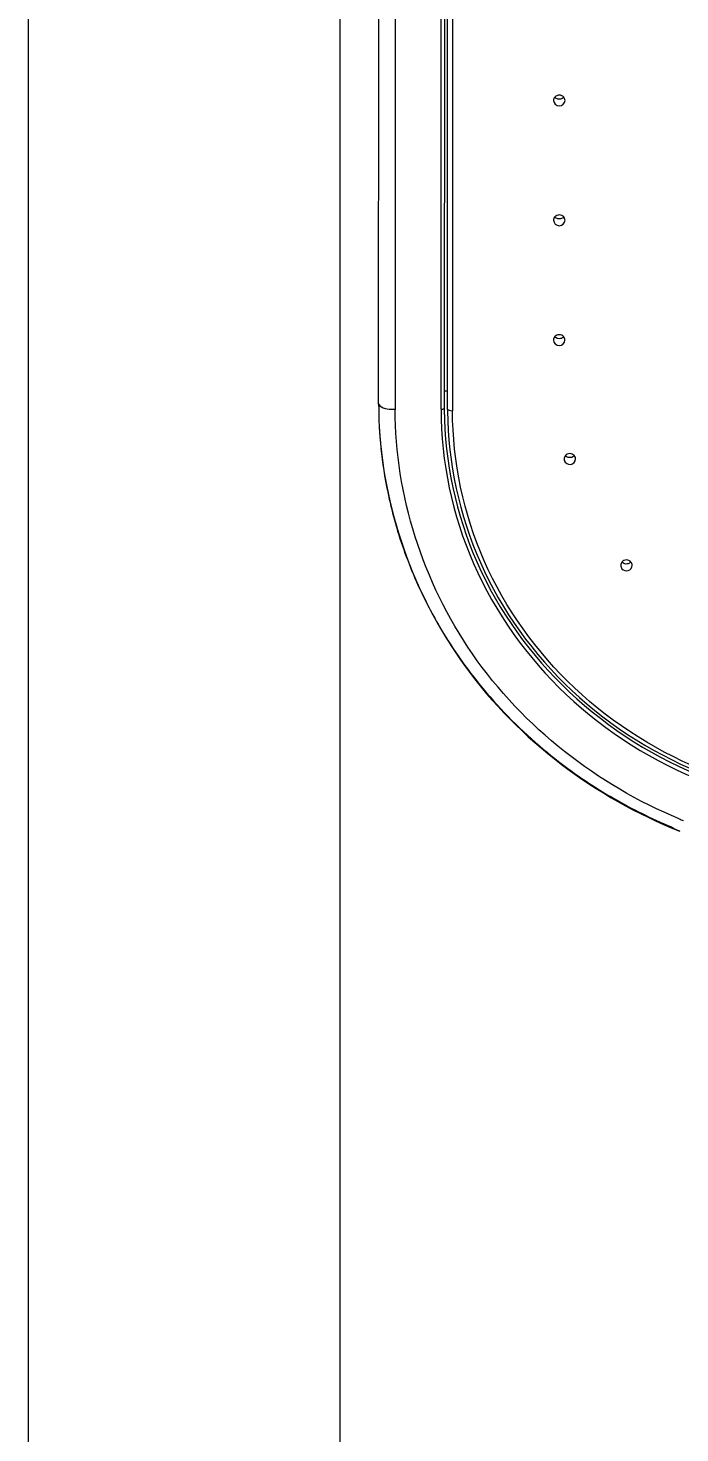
# Model space of a CAD drawing. Header units: millimetres. Extents: x 6794 to 7564, y -3773 to -2783.
# Drawn here: x 7076.53 to 7086.46, y -3208.31 to -3186.93 of the extents above; entities that cross this region are included whole.
import ezdxf

# ---------------------------------------------------------------- set-up
doc = ezdxf.new("R2010")
doc.units = ezdxf.units.MM
doc.header["$LTSCALE"] = 0.1
doc.layers.get('0').update_dxf_attribs({"lineweight": 13})
doc.styles.get("Standard").update_dxf_attribs({"font": 'arial.ttf'})
doc.dimstyles.new('ISO-25', dxfattribs={"dimtxt": 2.5, "dimasz": 2.5, "dimexe": 1.25, "dimexo": 0.625, "dimtad": 1, "dimlfac": 5, "dimtxsty": 'Standard', "dimcen": 2.5, "dimadec": 0, "dimazin": 0, "dimtfac": 1, "dimtmove": 0, "dimatfit": 3, "dimfxl": 0, "dimarcsym": 0})

# ---------------------------------------------------------------- blocks, each defined once
blk = doc.blocks.new('*D54')
at = {"color": 3, "lineweight": -2}
for p, q in [((7086.091, -3081.557), (7198.652, -3081.557)), ((7197.402, -3085.557), (7197.402, -3590.164)), ((7176.92, -3594.164), (7198.652, -3594.164))]:
    blk.add_line(p, q, dxfattribs=at)
at = {"color": 3}
for points in [[(7196.735, -3085.557), (7198.069, -3085.557), (7197.402, -3081.557)], [(7196.735, -3590.164), (7198.069, -3590.164), (7197.402, -3594.164)]]:
    blk.add_solid(points, dxfattribs=at)
at = {"layer": 'Defpoints', "color": 0}
for p in [(7085.466, -3081.557), (7176.295, -3594.164), (7197.402, -3594.164)]:
    blk.add_point(p, dxfattribs=at)
at = {"color": 3, "insert": (7194.155, -3337.861), "char_height": 4, "attachment_point": 5, "rotation": 90}
blk.add_mtext('(2280)', dxfattribs=at)

msp = doc.modelspace()

# ---------------------------------------------------------------- linework, layer by layer
at = {"color": 7, "linetype": 'Continuous'}
for p, q in [((7076.5288, -3100.1803), (7076.5288, -3210.1253)), ((7081.2788, -3100.1803), (7081.2788, -3210.1253)), ((7081.868, -3192.6493), (7081.8691, -3183.2456)), ((7082.1192, -3183.3311), (7082.1181, -3192.7303)), ((7082.8181, -3192.728), (7082.8192, -3183.3311)), ((7082.8692, -3183.314), (7082.8681, -3192.7169)), ((7082.918, -3192.7317), (7082.9192, -3183.282)), ((7082.9942, -3183.3076), (7082.9931, -3192.7515)), ((7082.94, -3192.744), (7082.9644, -3192.7496)), ((7082.9644, -3192.7496), (7082.9931, -3192.7515)), ((7084.6921, -3193.4851), (7084.6949, -3193.5068)), ((7084.8668, -3193.486), (7084.864, -3193.4644)), ((7086.4559, -3199.1515), (7086.4261, -3199.139)), ((7086.4563, -3199.1517), (7086.4559, -3199.1515))]:
    msp.add_line(p, q, dxfattribs=at)
msp.add_lwpolyline([(7082.8181, -3192.728), (7082.8431, -3192.7257), (7082.8614, -3192.7195), (7082.868, -3192.7109)], dxfattribs=at)
for centre, radius, start, end in [((7082.9801, -3192.0048), 0.453, 255.40116, 258.8848), ((7082.9971, -3191.9194), 0.5401, 258.8646, 261.44666), ((7088.4812, -3192.6433), 6.6132, 180.05198, 180.98926), ((7088.5238, -3192.6408), 6.6558, 180.07425, 191.68582), ((7088.581, -3192.7116), 5.7129, 180.05267, 180.24708), ((7088.5826, -3192.7266), 5.6646, 180.05238, 180.30936), ((7084.7835, -3193.3797), 0.0843, 311.03715, 319.64137), ((7088.5555, -3192.6329), 6.6885, 191.69674, 195.42239), ((7088.6249, -3192.6121), 6.7609, 195.4361, 203.42469), ((7085.6454, -3194.9989), 0.0843, 310.93979, 319.59566), ((7088.7102, -3192.5753), 6.8538, 203.423, 207.59452), ((7088.8033, -3192.5242), 6.9599, 207.61285, 215.47183), ((7088.8955, -3192.4597), 7.0725, 215.46326, 219.08644), ((7089.0277, -3192.3462), 7.2467, 219.12425, 229.46445), ((7089.1358, -3192.222), 7.4113, 229.45302, 234.07224), ((7089.2058, -3192.1244), 7.5314, 234.07713, 240.03908), ((7089.2844, -3191.9864), 7.6902, 240.04547, 247.38459), ((7089.316, -3192.0318), 7.5023, 247.50318, 248.02347), ((7089.3151, -3191.9429), 7.755, 247.29469, 248.126), ((7086.7515, -3198.4231), 0.7865, 237.34602, 240.18016), ((7086.7453, -3198.4339), 0.774, 240.17805, 242.45202), ((7086.7304, -3198.463), 0.7413, 242.44021, 245.77019), ((7089.3186, -3191.9343), 7.7643, 248.12588, 248.36454)]:
    msp.add_arc(centre, radius, start, end, dxfattribs=at)
for points in [[(7084.5513, -3187.977), (7084.5389, -3187.9911), (7084.5311, -3188.0108), (7084.5311, -3188.0296)], [(7084.5991, -3188.0071), (7084.5811, -3188.0033), (7084.5635, -3187.9934), (7084.5514, -3187.9797)], [(7084.638, -3188.0071), (7084.6253, -3188.0099), (7084.6117, -3188.0099), (7084.5991, -3188.0071)], [(7084.6859, -3187.9795), (7084.6737, -3187.9933), (7084.656, -3188.0033), (7084.638, -3188.0071)], [(7084.7061, -3188.0295), (7084.7061, -3188.0107), (7084.6983, -3187.9909), (7084.6858, -3187.9769)], [(7084.5511, -3189.8001), (7084.5387, -3189.8142), (7084.5309, -3189.8339), (7084.5309, -3189.8526)], [(7084.5988, -3189.8302), (7084.5809, -3189.8263), (7084.5633, -3189.8164), (7084.5511, -3189.8027)], [(7084.6856, -3189.8026), (7084.6734, -3189.8164), (7084.6558, -3189.8263), (7084.6378, -3189.8302)], [(7084.7059, -3189.8526), (7084.7059, -3189.8338), (7084.6981, -3189.814), (7084.6856, -3189.8)], [(7084.6378, -3189.8302), (7084.6251, -3189.8329), (7084.6115, -3189.8329), (7084.5988, -3189.8302)], [(7084.5509, -3191.6232), (7084.5385, -3191.6372), (7084.5307, -3191.657), (7084.5307, -3191.6757)], [(7084.5986, -3191.6533), (7084.5807, -3191.6494), (7084.5631, -3191.6395), (7084.5509, -3191.6258)], [(7084.6376, -3191.6533), (7084.6249, -3191.656), (7084.6113, -3191.656), (7084.5986, -3191.6533)], [(7084.6854, -3191.6256), (7084.6732, -3191.6394), (7084.6556, -3191.6494), (7084.6376, -3191.6533)], [(7084.7057, -3191.6756), (7084.7057, -3191.6568), (7084.6979, -3191.6371), (7084.6854, -3191.623)], [(7082.918, -3192.7259), (7082.918, -3192.7354), (7082.931, -3192.7409), (7082.94, -3192.744)], [(7084.711, -3193.4343), (7084.6993, -3193.4481), (7084.692, -3193.467), (7084.6919, -3193.4851)], [(7084.7384, -3193.4556), (7084.728, -3193.4505), (7084.7184, -3193.4431), (7084.7109, -3193.4342)], [(7084.8388, -3193.4433), (7084.83, -3193.451), (7084.8193, -3193.4569), (7084.8082, -3193.4606)], [(7084.864, -3193.4644), (7084.8607, -3193.4529), (7084.8546, -3193.442), (7084.8467, -3193.433)], [(7084.8082, -3193.4606), (7084.786, -3193.4679), (7084.7593, -3193.466), (7084.7384, -3193.4556)], [(7085.573, -3195.0534), (7085.5612, -3195.0673), (7085.5539, -3195.0865), (7085.5539, -3195.1048)], [(7085.5539, -3195.1048), (7085.5539, -3195.1229), (7085.561, -3195.1418), (7085.5726, -3195.1556)], [(7085.6, -3195.0746), (7085.5896, -3195.0694), (7085.58, -3195.062), (7085.5725, -3195.053)], [(7085.6699, -3195.0798), (7085.6477, -3195.0871), (7085.6209, -3195.0852), (7085.6, -3195.0746)], [(7085.7007, -3195.0625), (7085.6918, -3195.0702), (7085.6811, -3195.0762), (7085.6699, -3195.0798)], [(7085.7289, -3195.1047), (7085.7289, -3195.0867), (7085.7217, -3195.0677), (7085.7101, -3195.0539)]]:
    msp.add_open_spline(points, degree=3, dxfattribs=at)
for points, knots in [([(7084.5311, -3188.0297), (7084.5312, -3188.0697), (7084.6187, -3188.1539), (7084.7061, -3188.0696), (7084.7061, -3188.0296)], [0, 0, 0, 0, 0.4999686, 1, 1, 1, 1]), ([(7084.6858, -3187.9769), (7084.6696, -3187.9586), (7084.6185, -3187.9361), (7084.5676, -3187.9587), (7084.5513, -3187.977)], [0, 0, 0, 0, 0.499992, 1, 1, 1, 1]), ([(7084.6856, -3189.8), (7084.6693, -3189.7817), (7084.6183, -3189.7592), (7084.5673, -3189.7818), (7084.5511, -3189.8001)], [0, 0, 0, 0, 0.499992, 1, 1, 1, 1]), ([(7084.5309, -3189.8527), (7084.531, -3189.8927), (7084.6185, -3189.977), (7084.7059, -3189.8927), (7084.7059, -3189.8526)], [0, 0, 0, 0, 0.4999686, 1, 1, 1, 1]), ([(7084.5307, -3191.6758), (7084.5307, -3191.7158), (7084.6182, -3191.8001), (7084.7057, -3191.7157), (7084.7057, -3191.6757)], [0, 0, 0, 0, 0.4999686, 1, 1, 1, 1]), ([(7084.6854, -3191.623), (7084.6691, -3191.6047), (7084.6181, -3191.5822), (7084.5671, -3191.6048), (7084.5509, -3191.6232)], [0, 0, 0, 0, 0.499992, 1, 1, 1, 1]), ([(7081.868, -3192.6425), (7081.868, -3192.6551), (7081.9353, -3192.7332), (7082.0391, -3192.728), (7082.1181, -3192.728)], [0, 0, 0, 0, 0.1372441, 1, 1, 1, 1]), ([(7081.869, -3192.7574), (7081.8919, -3194.0851), (7082.7974, -3196.8213), (7085.0606, -3198.5692), (7086.3218, -3199.0969)], [0, 0, 0, 0, 0.4927157, 1, 1, 1, 1]), ([(7086.4454, -3198.9632), (7085.2047, -3198.4494), (7082.9788, -3196.7319), (7082.1196, -3194.0312), (7082.1181, -3192.7303)], [0, 0, 0, 0, 0.507927, 1, 1, 1, 1]), ([(7082.8181, -3192.728), (7082.818, -3193.5279), (7083.1641, -3195.1606), (7084.6273, -3197.2018), (7086.7903, -3198.5588), (7088.486, -3198.8788), (7089.3331, -3198.8829)], [0, 0, 0, 0, 0.2428021, 0.4898653, 0.7428568, 1, 1, 1, 1]), ([(7082.8681, -3192.7363), (7082.8715, -3193.5284), (7083.2207, -3195.1438), (7084.6755, -3197.1608), (7086.82, -3198.5004), (7088.4995, -3198.8153), (7089.3383, -3198.8189)], [0, 0, 0, 0, 0.2428024, 0.4898825, 0.7428774, 1, 1, 1, 1]), ([(7082.9181, -3192.7572), (7082.9224, -3193.5427), (7083.2709, -3195.1442), (7084.7176, -3197.1407), (7086.8465, -3198.462), (7088.5115, -3198.7679), (7089.3423, -3198.7679)], [0, 0, 0, 0, 0.2429634, 0.4901164, 0.7430522, 1, 1, 1, 1]), ([(7089.3423, -3198.7186), (7088.5183, -3198.7186), (7086.8671, -3198.4144), (7084.7585, -3197.1008), (7083.3309, -3195.1179), (7082.993, -3193.5295), (7082.9931, -3192.7515)], [0, 0, 0, 0, 0.2571406, 0.5101522, 0.757218, 1, 1, 1, 1]), ([(7084.8467, -3193.433), (7084.8303, -3193.4144), (7084.7784, -3193.3918), (7084.7271, -3193.4154), (7084.711, -3193.4343)], [0, 0, 0, 0, 0.5002039, 1, 1, 1, 1]), ([(7084.6949, -3193.5068), (7084.7052, -3193.543), (7084.7939, -3193.6013), (7084.8667, -3193.5232), (7084.8669, -3193.486)], [0, 0, 0, 0, 0.5037714, 1, 1, 1, 1]), ([(7085.5726, -3195.1556), (7085.5943, -3195.1814), (7085.6761, -3195.2063), (7085.7289, -3195.1372), (7085.7289, -3195.1047)], [0, 0, 0, 0, 0.5089658, 1, 1, 1, 1]), ([(7085.7101, -3195.0539), (7085.694, -3195.0347), (7085.6417, -3195.0106), (7085.5893, -3195.0343), (7085.573, -3195.0534)], [0, 0, 0, 0, 0.499937, 1, 1, 1, 1])]:
    msp.add_open_spline(points, degree=3, knots=knots, dxfattribs=at)

# ---------------------------------------------------------------- dimensions: what is measured, and where the dimension line sits
dim = msp.add_linear_dim(base=(7197.4021, -3594.1641), p1=(7085.4662, -3081.5571), p2=(7176.2953, -3594.1641), angle=90, text='(2280)', dimstyle='ISO-25', override={"dimtxt": 4, "dimasz": 4, "dimdec": 0, "dimlfac": 4, "dimclrd": 3, "dimclre": 3, "dimclrt": 3, "dimadec": 1, "dimtdec": 0, "dimfxl": 1.25, "dimtfill": 1})
dim.commit()
dim.dimension.update_dxf_attribs({"geometry": '*D54', "text_midpoint": (7194.155, -3337.8606)})

doc.saveas('drawing.dxf')
